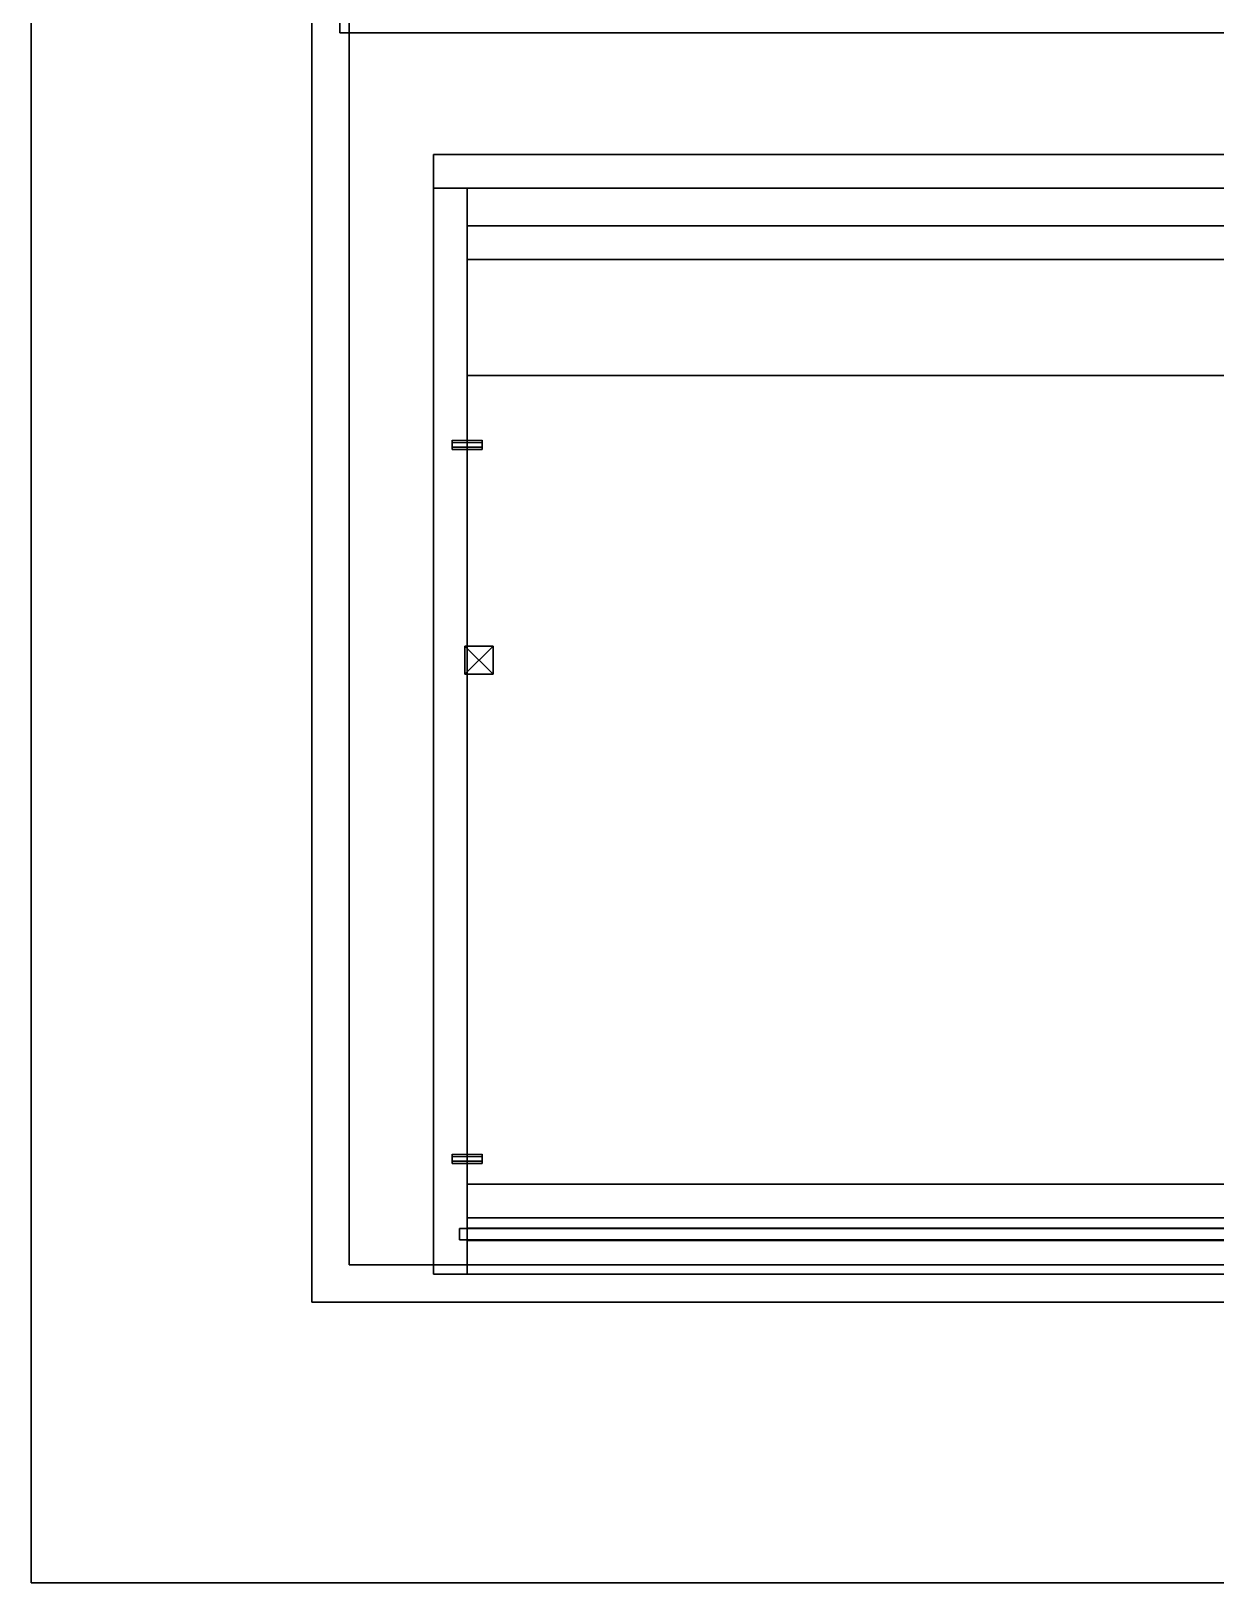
# Model space of a CAD drawing. Extents: x -469 to 3226, y 1395 to 4288.
# Drawn here: x -469 to 164, y 1395 to 2224 of the extents above; entities that cross this region are included whole.
import ezdxf

# ---------------------------------------------------------------- set-up
doc = ezdxf.new("R2010")
doc.units = 0
for name, color, linetype in [('LAYER0', 7, 'CONTINUOUS'), ('LAYER1', 7, 'CONTINUOUS'), ('LAYER10', 7, 'CONTINUOUS'), ('LAYER11', 9, 'CONTINUOUS'), ('LAYER12', 7, 'CONTINUOUS'), ('LAYER13', 7, 'CONTINUOUS'), ('LAYER3', 7, 'CONTINUOUS'), ('LAYER30', 7, 'CONTINUOUS'), ('LAYER33', 254, 'CONTINUOUS'), ('LAYER34', 254, 'CONTINUOUS'), ('LAYER37', 253, 'CONTINUOUS'), ('LAYER38', 253, 'CONTINUOUS'), ('LAYER4', 7, 'CONTINUOUS'), ('LAYER41', 253, 'CONTINUOUS'), ('LAYER42', 253, 'CONTINUOUS'), ('LAYER437', 7, 'CONTINUOUS'), ('LAYER6', 7, 'CONTINUOUS'), ('LAYER83', 9, 'CONTINUOUS'), ('LAYER9', 9, 'CONTINUOUS')]:
    doc.layers.add(name, color=color, linetype=linetype)

msp = doc.modelspace()

# ---------------------------------------------------------------- linework, layer by layer
at = {"layer": 'LAYER0', "invisible_edges": 1}
for points in [[(3116.174, 4288.024, -5), (-468.8259, 1395.024, -5), (-468.8259, 4288.024, -5), (3116.174, 4288.024, -5)], [(-468.8259, 1395.024, -5), (3116.174, 4288.024, -5), (3116.174, 1395.024, -5), (-468.8259, 1395.024, -5)], [(-468.8259, 4288.024), (-468.8259, 1395.024, -5), (-468.8259, 1395.024), (-468.8259, 4288.024)], [(-468.8259, 1395.024, -5), (-468.8259, 4288.024), (-468.8259, 4288.024, -5), (-468.8259, 1395.024, -5)], [(3116.174, 1395.024), (-468.8259, 4288.024), (-468.8259, 1395.024), (3116.174, 1395.024)], [(-468.8259, 4288.024), (3116.174, 1395.024), (3116.174, 4288.024), (-468.8259, 4288.024)], [(3116.174, 1395.024), (-468.8259, 1395.024, -5), (3116.174, 1395.024, -5), (3116.174, 1395.024)], [(-468.8259, 1395.024, -5), (3116.174, 1395.024), (-468.8259, 1395.024), (-468.8259, 1395.024, -5)]]:
    msp.add_3dface(points, dxfattribs=at)
at = {"layer": 'LAYER1'}
for points, invisible_edges in [([(-468.8259, 4288.024), (-318.8259, 4138.024), (-468.8259, 1395.024), (-468.8259, 4288.024)], 3), ([(-468.8259, 4288.024, 2430), (-468.8259, 1395.024), (-468.8259, 1395.024, 2430), (-468.8259, 4288.024, 2430)], 1), ([(-468.8259, 1395.024), (-468.8259, 4288.024, 2430), (-468.8259, 4288.024), (-468.8259, 1395.024)], 1), ([(-318.8259, 1545.024), (-468.8259, 1395.024), (-318.8259, 4138.024), (-318.8259, 1545.024)], 3), ([(-318.8259, 1545.024, 2430), (-318.8259, 3038.004, 340), (-318.8259, 4138.024, 2430), (-318.8259, 1545.024, 2430)], 3), ([(-318.8259, 3038.004, 260), (-318.8259, 1545.024), (-318.8259, 4138.024), (-318.8259, 3038.004, 260)], 5), ([(-318.8259, 3038.004, 340), (-318.8259, 1545.024, 2430), (-318.8259, 3038.004, 260), (-318.8259, 3038.004, 340)], 3), ([(-318.8259, 1545.024), (-318.8259, 3038.004, 260), (-318.8259, 1545.024, 2430), (-318.8259, 1545.024)], 3), ([(-468.8259, 1395.024), (-318.8259, 1545.024), (3116.174, 1395.024), (-468.8259, 1395.024)], 3), ([(3116.174, 1395.024), (-318.8259, 1545.024), (2966.174, 1545.024), (3116.174, 1395.024)], 5), ([(2966.174, 1545.024, 2430), (2346.174, 1545.024, 2198), (-318.8259, 1545.024, 2430), (2966.174, 1545.024, 2430)], 3), ([(1126.174, 1545.024, 2198), (-318.8259, 1545.024, 2430), (2346.174, 1545.024, 2198), (1126.174, 1545.024, 2198)], 3), ([(1126.174, 1545.024, 1008), (-318.8259, 1545.024, 2430), (1126.174, 1545.024, 2198), (1126.174, 1545.024, 1008)], 3), ([(1126.174, 1545.024, 1008), (-318.8259, 1545.024), (-318.8259, 1545.024, 2430), (1126.174, 1545.024, 1008)], 5), ([(-318.8259, 1545.024), (1126.174, 1545.024, 1008), (2966.174, 1545.024), (-318.8259, 1545.024)], 3), ([(-468.8259, 1395.024, 2430), (1126.174, 1395.024, 2198), (3116.174, 1395.024, 2430), (-468.8259, 1395.024, 2430)], 3), ([(-468.8259, 1395.024, 2430), (1126.174, 1395.024, 1008), (1126.174, 1395.024, 2198), (-468.8259, 1395.024, 2430)], 5), ([(1126.174, 1395.024, 1008), (-468.8259, 1395.024), (2346.174, 1395.024, 1008), (1126.174, 1395.024, 1008)], 3), ([(-468.8259, 1395.024), (1126.174, 1395.024, 1008), (-468.8259, 1395.024, 2430), (-468.8259, 1395.024)], 3), ([(3116.174, 1395.024), (2346.174, 1395.024, 1008), (-468.8259, 1395.024), (3116.174, 1395.024)], 3)]:
    msp.add_3dface(points, dxfattribs=dict(at, invisible_edges=invisible_edges))
at = {"layer": 'LAYER10', "invisible_edges": 1}
for points in [[(-235.8259, 1578.024, 1230), (-235.8259, 1560.024, 1350), (-235.8259, 1578.024, 1350), (-235.8259, 1578.024, 1230)], [(-235.8259, 1560.024, 1350), (-235.8259, 1578.024, 1230), (-235.8259, 1560.024, 1230), (-235.8259, 1560.024, 1350)], [(778.1741, 1578.024, 1350), (-235.8259, 1560.024, 1350), (778.1741, 1560.024, 1350), (778.1741, 1578.024, 1350)], [(-235.8259, 1560.024, 1350), (778.1741, 1578.024, 1350), (-235.8259, 1578.024, 1350), (-235.8259, 1560.024, 1350)], [(-235.8259, 1578.024, 1230), (778.1741, 1560.024, 1230), (-235.8259, 1560.024, 1230), (-235.8259, 1578.024, 1230)], [(778.1741, 1560.024, 1230), (-235.8259, 1578.024, 1230), (778.1741, 1578.024, 1230), (778.1741, 1560.024, 1230)], [(778.1741, 1578.024, 1350), (-235.8259, 1578.024, 1230), (-235.8259, 1578.024, 1350), (778.1741, 1578.024, 1350)], [(-235.8259, 1578.024, 1230), (778.1741, 1578.024, 1350), (778.1741, 1578.024, 1230), (-235.8259, 1578.024, 1230)], [(778.1741, 1560.024, 1230), (-235.8259, 1560.024, 1350), (-235.8259, 1560.024, 1230), (778.1741, 1560.024, 1230)], [(-235.8259, 1560.024, 1350), (778.1741, 1560.024, 1230), (778.1741, 1560.024, 1350), (-235.8259, 1560.024, 1350)]]:
    msp.add_3dface(points, dxfattribs=at)
at = {"layer": 'LAYER11', "invisible_edges": 1}
for points in [[(-235.8259, 2120.024), (-235.8259, 2102.024, 80), (-235.8259, 2120.024, 80), (-235.8259, 2120.024)], [(-235.8259, 2102.024, 80), (-235.8259, 2120.024), (-235.8259, 2102.024), (-235.8259, 2102.024, 80)], [(778.1741, 2120.024, 80), (-235.8259, 2102.024, 80), (778.1741, 2102.024, 80), (778.1741, 2120.024, 80)], [(-235.8259, 2102.024, 80), (778.1741, 2120.024, 80), (-235.8259, 2120.024, 80), (-235.8259, 2102.024, 80)], [(-235.8259, 2120.024), (778.1741, 2102.024), (-235.8259, 2102.024), (-235.8259, 2120.024)], [(778.1741, 2102.024), (-235.8259, 2120.024), (778.1741, 2120.024), (778.1741, 2102.024)], [(778.1741, 2120.024, 80), (-235.8259, 2120.024), (-235.8259, 2120.024, 80), (778.1741, 2120.024, 80)], [(-235.8259, 2120.024), (778.1741, 2120.024, 80), (778.1741, 2120.024), (-235.8259, 2120.024)], [(778.1741, 2102.024), (-235.8259, 2102.024, 80), (-235.8259, 2102.024), (778.1741, 2102.024)], [(-235.8259, 2102.024, 80), (778.1741, 2102.024), (778.1741, 2102.024, 80), (-235.8259, 2102.024, 80)]]:
    msp.add_3dface(points, dxfattribs=at)
at = {"layer": 'LAYER12', "invisible_edges": 1}
for points in [[(-235.8259, 1608.024), (-235.8259, 1590.024, 80), (-235.8259, 1608.024, 80), (-235.8259, 1608.024)], [(-235.8259, 1590.024, 80), (-235.8259, 1608.024), (-235.8259, 1590.024), (-235.8259, 1590.024, 80)], [(778.1741, 1608.024, 80), (-235.8259, 1590.024, 80), (778.1741, 1590.024, 80), (778.1741, 1608.024, 80)], [(-235.8259, 1590.024, 80), (778.1741, 1608.024, 80), (-235.8259, 1608.024, 80), (-235.8259, 1590.024, 80)], [(-235.8259, 1608.024), (778.1741, 1590.024), (-235.8259, 1590.024), (-235.8259, 1608.024)], [(778.1741, 1590.024), (-235.8259, 1608.024), (778.1741, 1608.024), (778.1741, 1590.024)], [(778.1741, 1608.024, 80), (-235.8259, 1608.024), (-235.8259, 1608.024, 80), (778.1741, 1608.024, 80)], [(-235.8259, 1608.024), (778.1741, 1608.024, 80), (778.1741, 1608.024), (-235.8259, 1608.024)], [(778.1741, 1590.024), (-235.8259, 1590.024, 80), (-235.8259, 1590.024), (778.1741, 1590.024)], [(-235.8259, 1590.024, 80), (778.1741, 1590.024), (778.1741, 1590.024, 80), (-235.8259, 1590.024, 80)]]:
    msp.add_3dface(points, dxfattribs=at)
at = {"layer": 'LAYER13', "invisible_edges": 1}
for points in [[(782.1741, 1584.324, 94), (-239.8259, 1578.324, 94), (-239.8259, 1584.324, 94), (782.1741, 1584.324, 94)], [(-239.8259, 1578.324, 94), (782.1741, 1584.324, 94), (782.1741, 1578.324, 94), (-239.8259, 1578.324, 94)], [(-239.8259, 1584.324, 2365), (-239.8259, 1578.324, 94), (-239.8259, 1578.324, 2365), (-239.8259, 1584.324, 2365)], [(-239.8259, 1578.324, 94), (-239.8259, 1584.324, 2365), (-239.8259, 1584.324, 94), (-239.8259, 1578.324, 94)], [(782.1741, 1578.324, 2365), (-239.8259, 1584.324, 2365), (-239.8259, 1578.324, 2365), (782.1741, 1578.324, 2365)], [(-239.8259, 1584.324, 2365), (782.1741, 1578.324, 2365), (782.1741, 1584.324, 2365), (-239.8259, 1584.324, 2365)], [(-239.8259, 1584.324, 2365), (782.1741, 1584.324, 94), (-239.8259, 1584.324, 94), (-239.8259, 1584.324, 2365)], [(782.1741, 1584.324, 94), (-239.8259, 1584.324, 2365), (782.1741, 1584.324, 2365), (782.1741, 1584.324, 94)], [(782.1741, 1578.324, 2365), (-239.8259, 1578.324, 94), (782.1741, 1578.324, 94), (782.1741, 1578.324, 2365)], [(-239.8259, 1578.324, 94), (782.1741, 1578.324, 2365), (-239.8259, 1578.324, 2365), (-239.8259, 1578.324, 94)]]:
    msp.add_3dface(points, dxfattribs=at)
at = {"layer": 'LAYER3', "invisible_edges": 1}
for points in [[(778.1741, 1560.024, 2379), (-235.8259, 2140.024, 2379), (-235.8259, 1560.024, 2379), (778.1741, 1560.024, 2379)], [(-235.8259, 2140.024, 2379), (778.1741, 1560.024, 2379), (778.1741, 2140.024, 2379), (-235.8259, 2140.024, 2379)], [(778.1741, 2140.024, 2361), (-235.8259, 2140.024, 2379), (778.1741, 2140.024, 2379), (778.1741, 2140.024, 2361)], [(-235.8259, 2140.024, 2379), (778.1741, 2140.024, 2361), (-235.8259, 2140.024, 2361), (-235.8259, 2140.024, 2379)], [(-235.8259, 1560.024, 2361), (-235.8259, 2140.024, 2379), (-235.8259, 2140.024, 2361), (-235.8259, 1560.024, 2361)], [(-235.8259, 2140.024, 2379), (-235.8259, 1560.024, 2361), (-235.8259, 1560.024, 2379), (-235.8259, 2140.024, 2379)], [(778.1741, 2140.024, 2361), (-235.8259, 1560.024, 2361), (-235.8259, 2140.024, 2361), (778.1741, 2140.024, 2361)], [(-235.8259, 1560.024, 2361), (778.1741, 2140.024, 2361), (778.1741, 1560.024, 2361), (-235.8259, 1560.024, 2361)], [(-235.8259, 1560.024, 2361), (778.1741, 1560.024, 2379), (-235.8259, 1560.024, 2379), (-235.8259, 1560.024, 2361)], [(778.1741, 1560.024, 2379), (-235.8259, 1560.024, 2361), (778.1741, 1560.024, 2361), (778.1741, 1560.024, 2379)]]:
    msp.add_3dface(points, dxfattribs=at)
at = {"layer": 'LAYER30', "invisible_edges": 1}
for points in [[(-235.8259, 1584.624, 2035), (778.1741, 2040.024, 2035), (778.1741, 1584.624, 2035), (-235.8259, 1584.624, 2035)], [(778.1741, 2040.024, 2035), (-235.8259, 1584.624, 2035), (-235.8259, 2040.024, 2035), (778.1741, 2040.024, 2035)], [(-235.8259, 2040.024, 2053), (778.1741, 2040.024, 2035), (-235.8259, 2040.024, 2035), (-235.8259, 2040.024, 2053)], [(778.1741, 2040.024, 2035), (-235.8259, 2040.024, 2053), (778.1741, 2040.024, 2053), (778.1741, 2040.024, 2035)], [(-235.8259, 1584.624, 2035), (-235.8259, 2040.024, 2053), (-235.8259, 2040.024, 2035), (-235.8259, 1584.624, 2035)], [(-235.8259, 2040.024, 2053), (-235.8259, 1584.624, 2035), (-235.8259, 1584.624, 2053), (-235.8259, 2040.024, 2053)], [(-235.8259, 2040.024, 2053), (778.1741, 1584.624, 2053), (778.1741, 2040.024, 2053), (-235.8259, 2040.024, 2053)], [(778.1741, 1584.624, 2053), (-235.8259, 2040.024, 2053), (-235.8259, 1584.624, 2053), (778.1741, 1584.624, 2053)], [(778.1741, 1584.624, 2053), (-235.8259, 1584.624, 2035), (778.1741, 1584.624, 2035), (778.1741, 1584.624, 2053)], [(-235.8259, 1584.624, 2035), (778.1741, 1584.624, 2053), (-235.8259, 1584.624, 2053), (-235.8259, 1584.624, 2035)]]:
    msp.add_3dface(points, dxfattribs=at)
at = {"layer": 'LAYER33'}
for points in [[(-243.8259, 2005.524, 2032.5), (-243.8259, 2000.524, 2032.5), (-243.8259, 2001.774, 2034.665), (-243.8259, 2004.274, 2034.665)], [(-243.8259, 2005.524, 2032.5), (-243.8259, 2004.274, 2030.335), (-243.8259, 2001.774, 2030.335), (-243.8259, 2000.524, 2032.5)], [(-235.8759, 2000.024, 2032.5), (-235.8759, 2006.024, 2032.5), (-235.8759, 2004.524, 2035.098), (-235.8759, 2001.524, 2035.098)], [(-235.8759, 2000.024, 2032.5), (-235.8759, 2006.024, 2032.5), (-235.8759, 2004.524, 2029.902), (-235.8759, 2001.524, 2029.902)], [(-235.7759, 2000.024, 2032.5), (-235.7759, 2006.024, 2032.5), (-235.7759, 2004.524, 2035.098), (-235.7759, 2001.524, 2035.098)], [(-235.7759, 2000.024, 2032.5), (-235.7759, 2006.024, 2032.5), (-235.7759, 2004.524, 2029.902), (-235.7759, 2001.524, 2029.902)], [(-227.8259, 2005.524, 2032.5), (-227.8259, 2000.524, 2032.5), (-227.8259, 2001.774, 2034.665), (-227.8259, 2004.274, 2034.665)], [(-227.8259, 2005.524, 2032.5), (-227.8259, 2004.274, 2030.335), (-227.8259, 2001.774, 2030.335), (-227.8259, 2000.524, 2032.5)]]:
    msp.add_3dface(points, dxfattribs=at)
at = {"layer": 'LAYER34'}
for points in [[(-243.8259, 1624.124, 2032.5), (-243.8259, 1619.124, 2032.5), (-243.8259, 1620.374, 2034.665), (-243.8259, 1622.874, 2034.665)], [(-243.8259, 1624.124, 2032.5), (-243.8259, 1622.874, 2030.335), (-243.8259, 1620.374, 2030.335), (-243.8259, 1619.124, 2032.5)], [(-235.8759, 1618.624, 2032.5), (-235.8759, 1624.624, 2032.5), (-235.8759, 1623.124, 2035.098), (-235.8759, 1620.124, 2035.098)], [(-235.8759, 1618.624, 2032.5), (-235.8759, 1624.624, 2032.5), (-235.8759, 1623.124, 2029.902), (-235.8759, 1620.124, 2029.902)], [(-235.7759, 1618.624, 2032.5), (-235.7759, 1624.624, 2032.5), (-235.7759, 1623.124, 2035.098), (-235.7759, 1620.124, 2035.098)], [(-235.7759, 1618.624, 2032.5), (-235.7759, 1624.624, 2032.5), (-235.7759, 1623.124, 2029.902), (-235.7759, 1620.124, 2029.902)], [(-227.8259, 1624.124, 2032.5), (-227.8259, 1619.124, 2032.5), (-227.8259, 1620.374, 2034.665), (-227.8259, 1622.874, 2034.665)], [(-227.8259, 1624.124, 2032.5), (-227.8259, 1622.874, 2030.335), (-227.8259, 1620.374, 2030.335), (-227.8259, 1619.124, 2032.5)]]:
    msp.add_3dface(points, dxfattribs=at)
at = {"layer": 'LAYER37'}
for points in [[(-236.976, 1880.524, 1935), (-236.976, 1880.524, 1950), (-236.976, 1895.524, 1935), (-236.976, 1880.524, 1935)], [(-236.976, 1895.524, 1935), (-236.976, 1880.524, 1950), (-236.976, 1895.524, 1950), (-236.976, 1895.524, 1935)], [(-221.976, 1880.524, 1935), (-236.976, 1880.524, 1935), (-221.976, 1895.524, 1935), (-221.976, 1880.524, 1935)], [(-221.976, 1895.524, 1935), (-236.976, 1880.524, 1935), (-236.976, 1895.524, 1935), (-221.976, 1895.524, 1935)], [(-221.976, 1895.524, 1935), (-236.976, 1895.524, 1935), (-221.976, 1895.524, 1950), (-221.976, 1895.524, 1935)], [(-221.976, 1895.524, 1950), (-236.976, 1895.524, 1935), (-236.976, 1895.524, 1950), (-221.976, 1895.524, 1950)], [(-221.976, 1895.524, 1950), (-236.976, 1895.524, 1950), (-221.976, 1880.524, 1950), (-221.976, 1895.524, 1950)], [(-221.976, 1880.524, 1950), (-236.976, 1895.524, 1950), (-236.976, 1880.524, 1950), (-221.976, 1880.524, 1950)], [(-221.976, 1895.524, 1935), (-221.976, 1895.524, 1950), (-221.976, 1880.524, 1935), (-221.976, 1895.524, 1935)], [(-221.976, 1880.524, 1935), (-221.976, 1895.524, 1950), (-221.976, 1880.524, 1950), (-221.976, 1880.524, 1935)], [(-221.976, 1880.524, 1935), (-221.976, 1880.524, 1950), (-236.976, 1880.524, 1935), (-221.976, 1880.524, 1935)], [(-236.976, 1880.524, 1935), (-221.976, 1880.524, 1950), (-236.976, 1880.524, 1950), (-236.976, 1880.524, 1935)]]:
    msp.add_3dface(points, dxfattribs=at)
at = {"layer": 'LAYER38'}
for points in [[(-236.976, 1880.524, 1935), (-236.976, 1880.524, 1950), (-236.976, 1895.524, 1935), (-236.976, 1880.524, 1935)], [(-236.976, 1895.524, 1935), (-236.976, 1880.524, 1950), (-236.976, 1895.524, 1950), (-236.976, 1895.524, 1935)], [(-221.976, 1880.524, 1935), (-236.976, 1880.524, 1935), (-221.976, 1895.524, 1935), (-221.976, 1880.524, 1935)], [(-221.976, 1895.524, 1935), (-236.976, 1880.524, 1935), (-236.976, 1895.524, 1935), (-221.976, 1895.524, 1935)], [(-221.976, 1895.524, 1935), (-236.976, 1895.524, 1935), (-221.976, 1895.524, 1950), (-221.976, 1895.524, 1935)], [(-221.976, 1895.524, 1950), (-236.976, 1895.524, 1935), (-236.976, 1895.524, 1950), (-221.976, 1895.524, 1950)], [(-221.976, 1895.524, 1950), (-236.976, 1895.524, 1950), (-221.976, 1880.524, 1950), (-221.976, 1895.524, 1950)], [(-221.976, 1880.524, 1950), (-236.976, 1895.524, 1950), (-236.976, 1880.524, 1950), (-221.976, 1880.524, 1950)], [(-221.976, 1895.524, 1935), (-221.976, 1895.524, 1950), (-221.976, 1880.524, 1935), (-221.976, 1895.524, 1935)], [(-221.976, 1880.524, 1935), (-221.976, 1895.524, 1950), (-221.976, 1880.524, 1950), (-221.976, 1880.524, 1935)], [(-221.976, 1880.524, 1935), (-221.976, 1880.524, 1950), (-236.976, 1880.524, 1935), (-221.976, 1880.524, 1935)], [(-236.976, 1880.524, 1935), (-221.976, 1880.524, 1950), (-236.976, 1880.524, 1950), (-236.976, 1880.524, 1935)]]:
    msp.add_3dface(points, dxfattribs=at)
at = {"layer": 'LAYER4', "invisible_edges": 1}
for points in [[(-235.8259, 1560.024, 80), (778.1741, 2140.024, 80), (778.1741, 1560.024, 80), (-235.8259, 1560.024, 80)], [(778.1741, 2140.024, 80), (-235.8259, 1560.024, 80), (-235.8259, 2140.024, 80), (778.1741, 2140.024, 80)], [(-235.8259, 2140.024, 98), (778.1741, 2140.024, 80), (-235.8259, 2140.024, 80), (-235.8259, 2140.024, 98)], [(778.1741, 2140.024, 80), (-235.8259, 2140.024, 98), (778.1741, 2140.024, 98), (778.1741, 2140.024, 80)], [(-235.8259, 1560.024, 80), (-235.8259, 2140.024, 98), (-235.8259, 2140.024, 80), (-235.8259, 1560.024, 80)], [(-235.8259, 2140.024, 98), (-235.8259, 1560.024, 80), (-235.8259, 1560.024, 98), (-235.8259, 2140.024, 98)], [(-235.8259, 2140.024, 98), (778.1741, 1560.024, 98), (778.1741, 2140.024, 98), (-235.8259, 2140.024, 98)], [(778.1741, 1560.024, 98), (-235.8259, 2140.024, 98), (-235.8259, 1560.024, 98), (778.1741, 1560.024, 98)], [(778.1741, 1560.024, 98), (-235.8259, 1560.024, 80), (778.1741, 1560.024, 80), (778.1741, 1560.024, 98)], [(-235.8259, 1560.024, 80), (778.1741, 1560.024, 98), (-235.8259, 1560.024, 98), (-235.8259, 1560.024, 80)]]:
    msp.add_3dface(points, dxfattribs=at)
at = {"layer": 'LAYER41'}
for points in [[(-236.976, 1880.524, 923), (-236.976, 1880.524, 938), (-236.976, 1895.524, 923), (-236.976, 1880.524, 923)], [(-236.976, 1895.524, 923), (-236.976, 1880.524, 938), (-236.976, 1895.524, 938), (-236.976, 1895.524, 923)], [(-221.976, 1880.524, 923), (-236.976, 1880.524, 923), (-221.976, 1895.524, 923), (-221.976, 1880.524, 923)], [(-221.976, 1895.524, 923), (-236.976, 1880.524, 923), (-236.976, 1895.524, 923), (-221.976, 1895.524, 923)], [(-221.976, 1895.524, 923), (-236.976, 1895.524, 923), (-221.976, 1895.524, 938), (-221.976, 1895.524, 923)], [(-221.976, 1895.524, 938), (-236.976, 1895.524, 923), (-236.976, 1895.524, 938), (-221.976, 1895.524, 938)], [(-221.976, 1895.524, 938), (-236.976, 1895.524, 938), (-221.976, 1880.524, 938), (-221.976, 1895.524, 938)], [(-221.976, 1880.524, 938), (-236.976, 1895.524, 938), (-236.976, 1880.524, 938), (-221.976, 1880.524, 938)], [(-221.976, 1895.524, 923), (-221.976, 1895.524, 938), (-221.976, 1880.524, 923), (-221.976, 1895.524, 923)], [(-221.976, 1880.524, 923), (-221.976, 1895.524, 938), (-221.976, 1880.524, 938), (-221.976, 1880.524, 923)], [(-221.976, 1880.524, 923), (-221.976, 1880.524, 938), (-236.976, 1880.524, 923), (-221.976, 1880.524, 923)], [(-236.976, 1880.524, 923), (-221.976, 1880.524, 938), (-236.976, 1880.524, 938), (-236.976, 1880.524, 923)]]:
    msp.add_3dface(points, dxfattribs=at)
at = {"layer": 'LAYER42'}
for points in [[(-236.976, 1880.524, 923), (-236.976, 1880.524, 938), (-236.976, 1895.524, 923), (-236.976, 1880.524, 923)], [(-236.976, 1895.524, 923), (-236.976, 1880.524, 938), (-236.976, 1895.524, 938), (-236.976, 1895.524, 923)], [(-221.976, 1880.524, 923), (-236.976, 1880.524, 923), (-221.976, 1895.524, 923), (-221.976, 1880.524, 923)], [(-221.976, 1895.524, 923), (-236.976, 1880.524, 923), (-236.976, 1895.524, 923), (-221.976, 1895.524, 923)], [(-221.976, 1895.524, 923), (-236.976, 1895.524, 923), (-221.976, 1895.524, 938), (-221.976, 1895.524, 923)], [(-221.976, 1895.524, 938), (-236.976, 1895.524, 923), (-236.976, 1895.524, 938), (-221.976, 1895.524, 938)], [(-221.976, 1895.524, 938), (-236.976, 1895.524, 938), (-221.976, 1880.524, 938), (-221.976, 1895.524, 938)], [(-221.976, 1880.524, 938), (-236.976, 1895.524, 938), (-236.976, 1880.524, 938), (-221.976, 1880.524, 938)], [(-221.976, 1895.524, 923), (-221.976, 1895.524, 938), (-221.976, 1880.524, 923), (-221.976, 1895.524, 923)], [(-221.976, 1880.524, 923), (-221.976, 1895.524, 938), (-221.976, 1880.524, 938), (-221.976, 1880.524, 923)], [(-221.976, 1880.524, 923), (-221.976, 1880.524, 938), (-236.976, 1880.524, 923), (-221.976, 1880.524, 923)], [(-236.976, 1880.524, 923), (-221.976, 1880.524, 938), (-236.976, 1880.524, 938), (-236.976, 1880.524, 923)]]:
    msp.add_3dface(points, dxfattribs=at)
at = {"layer": 'LAYER437'}
for points, invisible_edges in [([(-318.8259, 4138.023), (-298.8259, 4118.023), (-318.8259, 1545.023), (-318.8259, 4138.023)], 3), ([(-318.8259, 4138.023, 60), (-318.8259, 1545.023), (-318.8259, 1545.023, 60), (-318.8259, 4138.023, 60)], 1), ([(-318.8259, 1545.023), (-318.8259, 4138.023, 60), (-318.8259, 4138.023), (-318.8259, 1545.023)], 1), ([(-298.8259, 4118.023, 60), (-318.8259, 4138.023, 60), (-298.8259, 1565.023, 60), (-298.8259, 4118.023, 60)], 3), ([(-318.8259, 1545.023, 60), (-298.8259, 1565.023, 60), (-318.8259, 4138.023, 60), (-318.8259, 1545.023, 60)], 3), ([(-298.8259, 1565.023), (-318.8259, 1545.023), (-298.8259, 4118.023), (-298.8259, 1565.023)], 3), ([(-298.8259, 4118.023), (-298.8259, 1565.023, 60), (-298.8259, 1565.023), (-298.8259, 4118.023)], 1), ([(-298.8259, 1565.023, 60), (-298.8259, 4118.023), (-298.8259, 4118.023, 60), (-298.8259, 1565.023, 60)], 1), ([(-318.8259, 1545.023), (-298.8259, 1565.023), (2966.174, 1545.023), (-318.8259, 1545.023)], 3), ([(-298.8259, 1565.023, 60), (-318.8259, 1545.023, 60), (2966.174, 1545.023, 60), (-298.8259, 1565.023, 60)], 5), ([(2966.174, 1545.023), (-298.8259, 1565.023), (2946.174, 1565.023), (2966.174, 1545.023)], 5), ([(-298.8259, 1565.023, 60), (2946.174, 1565.023), (-298.8259, 1565.023), (-298.8259, 1565.023, 60)], 1), ([(2946.174, 1565.023), (-298.8259, 1565.023, 60), (2946.174, 1565.023, 60), (2946.174, 1565.023)], 1), ([(-298.8259, 1565.023, 60), (2966.174, 1545.023, 60), (2946.174, 1565.023, 60), (-298.8259, 1565.023, 60)], 3), ([(2966.174, 1545.023, 60), (-318.8259, 1545.023), (2966.174, 1545.023), (2966.174, 1545.023, 60)], 1), ([(-318.8259, 1545.023), (2966.174, 1545.023, 60), (-318.8259, 1545.023, 60), (-318.8259, 1545.023)], 1)]:
    msp.add_3dface(points, dxfattribs=dict(at, invisible_edges=invisible_edges))
at = {"layer": 'LAYER6', "invisible_edges": 1}
for points in [[(-235.8259, 1560.024), (-253.8259, 2140.024), (-235.8259, 2140.024), (-235.8259, 1560.024)], [(-253.8259, 2140.024), (-235.8259, 1560.024), (-253.8259, 1560.024), (-253.8259, 2140.024)], [(-253.8259, 2140.024), (-235.8259, 2140.024, 2380), (-235.8259, 2140.024), (-253.8259, 2140.024)], [(-235.8259, 2140.024, 2380), (-253.8259, 2140.024), (-253.8259, 2140.024, 2380), (-235.8259, 2140.024, 2380)], [(-253.8259, 1560.024, 2380), (-235.8259, 2140.024, 2380), (-253.8259, 2140.024, 2380), (-253.8259, 1560.024, 2380)], [(-235.8259, 2140.024, 2380), (-253.8259, 1560.024, 2380), (-235.8259, 1560.024, 2380), (-235.8259, 2140.024, 2380)], [(-253.8259, 2140.024), (-253.8259, 1560.024, 2380), (-253.8259, 2140.024, 2380), (-253.8259, 2140.024)], [(-253.8259, 1560.024, 2380), (-253.8259, 2140.024), (-253.8259, 1560.024), (-253.8259, 1560.024, 2380)], [(-235.8259, 1560.024), (-235.8259, 2140.024, 2380), (-235.8259, 1560.024, 2380), (-235.8259, 1560.024)], [(-235.8259, 2140.024, 2380), (-235.8259, 1560.024), (-235.8259, 2140.024), (-235.8259, 2140.024, 2380)], [(-253.8259, 1560.024, 2380), (-235.8259, 1560.024), (-235.8259, 1560.024, 2380), (-253.8259, 1560.024, 2380)], [(-235.8259, 1560.024), (-253.8259, 1560.024, 2380), (-253.8259, 1560.024), (-235.8259, 1560.024)]]:
    msp.add_3dface(points, dxfattribs=at)
at = {"layer": 'LAYER83', "invisible_edges": 1}
for points in [[(-303.8259, 2223.024), (276.1741, 2241.024), (276.1741, 2223.024), (-303.8259, 2223.024)], [(276.1741, 2241.024), (-303.8259, 2223.024), (-303.8259, 2241.024), (276.1741, 2241.024)], [(-303.8259, 2241.024, 2380), (276.1741, 2223.024, 2380), (276.1741, 2241.024, 2380), (-303.8259, 2241.024, 2380)], [(276.1741, 2223.024, 2380), (-303.8259, 2241.024, 2380), (-303.8259, 2223.024, 2380), (276.1741, 2223.024, 2380)], [(-303.8259, 2223.024), (-303.8259, 2241.024, 2380), (-303.8259, 2241.024), (-303.8259, 2223.024)], [(-303.8259, 2241.024, 2380), (-303.8259, 2223.024), (-303.8259, 2223.024, 2380), (-303.8259, 2241.024, 2380)], [(276.1741, 2223.024, 2380), (-303.8259, 2223.024), (276.1741, 2223.024), (276.1741, 2223.024, 2380)], [(-303.8259, 2223.024), (276.1741, 2223.024, 2380), (-303.8259, 2223.024, 2380), (-303.8259, 2223.024)]]:
    msp.add_3dface(points, dxfattribs=at)
at = {"layer": 'LAYER9', "invisible_edges": 1}
for points in [[(-253.8259, 2140.024), (316.1741, 2158.024), (316.1741, 2140.024), (-253.8259, 2140.024)], [(316.1741, 2158.024), (-253.8259, 2140.024), (-253.8259, 2158.024), (316.1741, 2158.024)], [(-253.8259, 2158.024, 2380), (316.1741, 2140.024, 2380), (316.1741, 2158.024, 2380), (-253.8259, 2158.024, 2380)], [(316.1741, 2140.024, 2380), (-253.8259, 2158.024, 2380), (-253.8259, 2140.024, 2380), (316.1741, 2140.024, 2380)], [(-253.8259, 2158.024, 2380), (-253.8259, 2140.024), (-253.8259, 2140.024, 2380), (-253.8259, 2158.024, 2380)], [(-253.8259, 2140.024), (-253.8259, 2158.024, 2380), (-253.8259, 2158.024), (-253.8259, 2140.024)], [(316.1741, 2158.024), (-253.8259, 2158.024, 2380), (316.1741, 2158.024, 2380), (316.1741, 2158.024)], [(-253.8259, 2158.024, 2380), (316.1741, 2158.024), (-253.8259, 2158.024), (-253.8259, 2158.024, 2380)], [(-253.8259, 2140.024), (316.1741, 2140.024, 2380), (-253.8259, 2140.024, 2380), (-253.8259, 2140.024)], [(316.1741, 2140.024, 2380), (-253.8259, 2140.024), (316.1741, 2140.024), (316.1741, 2140.024, 2380)]]:
    msp.add_3dface(points, dxfattribs=at)

# ---------------------------------------------------------------- meshes
at = {"layer": 'LAYER1'}
mesh = msp.add_polymesh((5, 2), dxfattribs=at)
for k, corner in enumerate([(2966.174, 1545.024, 2430), (2966.174, 4138.024, 2430), (-318.8259, 1545.024, 2430), (2966.174, 1545.024, 2430), (-318.8259, 4138.024, 2430), (-318.8259, 1545.024, 2430), (2966.174, 4138.024, 2430), (-318.8259, 4138.024, 2430), (3116.174, 4288.024, 2430), (-468.8259, 4288.024, 2430)]):
    mesh.set_mesh_vertex(divmod(k, 2), corner)
at = {"layer": 'LAYER33'}
mesh = msp.add_polymesh((2, 6), dxfattribs=dict(at, n_close=True))
for k, corner in enumerate([(-227.8259, 2005.524, 2032.5), (-227.8259, 2004.274, 2034.665), (-227.8259, 2001.774, 2034.665), (-227.8259, 2000.524, 2032.5), (-227.8259, 2001.774, 2030.335), (-227.8259, 2004.274, 2030.335), (-243.8259, 2005.524, 2032.5), (-243.8259, 2004.274, 2034.665), (-243.8259, 2001.774, 2034.665), (-243.8259, 2000.524, 2032.5), (-243.8259, 2001.774, 2030.335), (-243.8259, 2004.274, 2030.335)]):
    mesh.set_mesh_vertex(divmod(k, 6), corner)
mesh = msp.add_polymesh((2, 6), dxfattribs=dict(at, n_close=True))
for k, corner in enumerate([(-235.7759, 2006.024, 2032.5), (-235.7759, 2004.524, 2035.098), (-235.7759, 2001.524, 2035.098), (-235.7759, 2000.024, 2032.5), (-235.7759, 2001.524, 2029.902), (-235.7759, 2004.524, 2029.902), (-235.8759, 2006.024, 2032.5), (-235.8759, 2004.524, 2035.098), (-235.8759, 2001.524, 2035.098), (-235.8759, 2000.024, 2032.5), (-235.8759, 2001.524, 2029.902), (-235.8759, 2004.524, 2029.902)]):
    mesh.set_mesh_vertex(divmod(k, 6), corner)
at = {"layer": 'LAYER34'}
mesh = msp.add_polymesh((2, 6), dxfattribs=dict(at, n_close=True))
for k, corner in enumerate([(-227.8259, 1624.124, 2032.5), (-227.8259, 1622.874, 2034.665), (-227.8259, 1620.374, 2034.665), (-227.8259, 1619.124, 2032.5), (-227.8259, 1620.374, 2030.335), (-227.8259, 1622.874, 2030.335), (-243.8259, 1624.124, 2032.5), (-243.8259, 1622.874, 2034.665), (-243.8259, 1620.374, 2034.665), (-243.8259, 1619.124, 2032.5), (-243.8259, 1620.374, 2030.335), (-243.8259, 1622.874, 2030.335)]):
    mesh.set_mesh_vertex(divmod(k, 6), corner)
mesh = msp.add_polymesh((2, 6), dxfattribs=dict(at, n_close=True))
for k, corner in enumerate([(-235.7759, 1624.624, 2032.5), (-235.7759, 1623.124, 2035.098), (-235.7759, 1620.124, 2035.098), (-235.7759, 1618.624, 2032.5), (-235.7759, 1620.124, 2029.902), (-235.7759, 1623.124, 2029.902), (-235.8759, 1624.624, 2032.5), (-235.8759, 1623.124, 2035.098), (-235.8759, 1620.124, 2035.098), (-235.8759, 1618.624, 2032.5), (-235.8759, 1620.124, 2029.902), (-235.8759, 1623.124, 2029.902)]):
    mesh.set_mesh_vertex(divmod(k, 6), corner)

doc.saveas('drawing.dxf')
